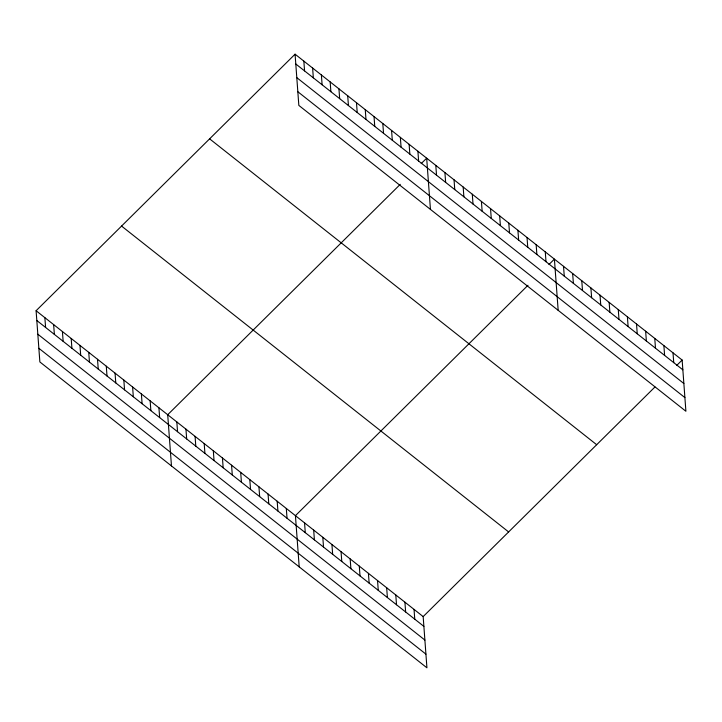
<?xml version="1.0" encoding="UTF-8"?>
<svg xmlns="http://www.w3.org/2000/svg" width="722" height="722" viewBox="0 0 722 722"><rect width="100%" height="100%" fill="white"/><g stroke="black" fill="none" stroke-linecap="round" stroke-linejoin="round"><path stroke-width="1.08" d="M36.1 310.74L423.164 616.597L426.928 667.814L39.863 361.948L36.1 310.74L295.072 54.186L682.137 360.052L685.9 411.26L298.836 105.403L295.072 54.186M400.259 184.345L167.703 414.735L171.466 465.943M421.233 163.569L426.675 158.181L430.438 209.389M527.99 285.28L295.433 515.661L299.197 566.878M548.973 264.505L554.406 259.117L558.169 310.325M423.164 616.597L654.944 386.992M676.704 365.44L682.137 360.052M295.794 63.978L682.859 369.835M296.796 77.642L683.86 383.508M297.825 91.73L684.898 397.596M209.615 138.85L596.679 444.716M121.558 226.076L508.631 531.943M36.822 320.523L423.886 626.389M37.824 334.196L424.888 640.062M38.853 348.284L425.926 654.141M673.012 352.841L673.734 362.634M663.888 345.63L664.61 355.423M654.764 338.419L655.486 348.212M645.649 331.208L646.361 341.001M636.524 323.998L637.237 333.79M627.4 316.796L628.113 326.579M618.276 309.585L618.989 319.377M609.151 302.374L609.864 312.166M600.027 295.163L600.74 304.955M590.903 287.952L591.625 297.744M581.779 280.741L582.501 290.533M572.654 273.53L573.376 283.322M563.53 266.328L564.252 276.111M545.281 251.906L546.003 261.698M536.157 244.695L536.879 254.487M527.033 237.484L527.755 247.276M517.909 230.273L518.631 240.065M508.784 223.062L509.506 232.854M499.669 215.86L500.382 225.643M490.545 208.649L491.258 218.441M481.421 201.438L482.134 211.23M472.296 194.227L473.009 204.019M463.172 187.016L463.885 196.808M454.048 179.805L454.761 189.597M444.923 172.594L445.645 182.386M435.799 165.392L436.521 175.175M417.903 151.25L418.625 161.033M409.13 144.31L409.843 154.102M400.358 137.379L401.071 147.171M391.577 130.447L392.299 140.239M382.804 123.516L383.526 133.308M414.04 609.395L414.762 619.178M374.032 116.585L374.754 126.368M404.916 602.184L405.638 611.976M365.26 109.645L365.982 119.437M395.791 594.973L396.513 604.765M356.488 102.714L357.209 112.506M386.676 587.762L387.389 597.554M347.715 95.782L348.428 105.574M377.552 580.551L378.265 590.343M338.943 88.851L339.656 98.643M368.428 573.34L369.141 583.132M330.171 81.92L330.884 91.703M359.303 566.129L360.016 575.921M321.389 74.98L322.111 84.772M350.179 558.927L350.892 568.71M312.617 68.049L313.339 77.841M341.055 551.716L341.777 561.508M303.845 61.117L304.567 70.909M331.93 544.505L332.652 554.297M322.806 537.294L323.528 547.086M313.682 530.083L314.404 539.875M304.558 522.872L305.28 532.665M286.309 508.459L287.031 518.243M277.185 501.248L277.907 511.041M268.061 494.038L268.783 503.83M258.936 486.827L259.658 496.619M249.812 479.616L250.534 489.408M240.697 472.405L241.41 482.197M231.572 465.194L232.285 474.986M222.448 457.992L223.161 467.775M213.324 450.781L214.037 460.573M204.2 443.57L204.913 453.362M195.075 436.359L195.788 446.151M185.951 429.148L186.673 438.94M176.827 421.937L177.549 431.729M158.93 407.795L159.652 417.587M150.158 400.863L150.871 410.656M141.386 393.932L142.099 403.724M132.604 387.001L133.326 396.784M123.832 380.07L124.554 389.853M115.06 373.13L115.782 382.922M106.287 366.198L107.009 375.991M97.515 359.267L98.237 369.059M88.743 352.336L89.456 362.128M79.971 345.405L80.684 355.188M71.198 338.465L71.911 348.257M62.417 331.533L63.139 341.325M53.645 324.602L54.367 334.394M44.872 317.671L45.594 327.463"/></g></svg>
